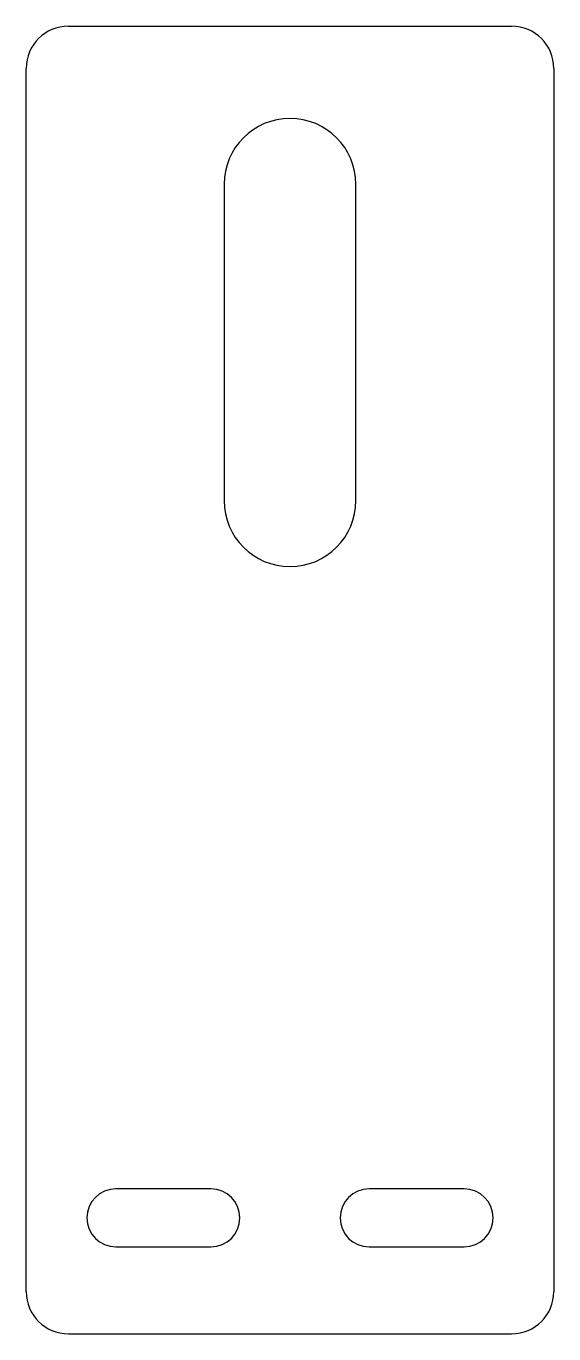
# Model space of a CAD drawing. Header units: millimetres. Extents: x -25 to 25, y -25 to 99.
import ezdxf

# ---------------------------------------------------------------- set-up
doc = ezdxf.new("R2010")
doc.units = ezdxf.units.MM

msp = doc.modelspace()

# ---------------------------------------------------------------- linework, layer by layer
at = {"color": 7, "linetype": 'Continuous', "lineweight": 25}
for p, q in [((-21, 99.03), (21, 99.03)), ((-25, -21), (-25, 95.03)), ((25, 95.03), (25, -21)), ((-6.25, 84.03), (-6.25, 54.03)), ((6.25, 54.03), (6.25, 84.03)), ((-7.5, -11.25), (-16.5, -11.25)), ((16.5, -11.25), (7.5, -11.25)), ((-16.5, -16.75), (-7.5, -16.75)), ((7.5, -16.75), (16.5, -16.75)), ((-21, -25), (21, -25))]:
    msp.add_line(p, q, dxfattribs=at)
for centre, radius, start, end in [((-21, 95.03), 4, 90, 180), ((21, 95.03), 4, 0, 90), ((0, 84.03), 6.25, 0, 180), ((0, 54.03), 6.25, 180, 0), ((-16.5, -14), 2.75, 90, 270), ((-7.5, -14), 2.75, 270, 90), ((7.5, -14), 2.75, 90, 270), ((16.5, -14), 2.75, 270, 90), ((-21, -21), 4, 180, 270), ((21, -21), 4, 270, 0)]:
    msp.add_arc(centre, radius, start, end, dxfattribs=at)

doc.saveas('drawing.dxf')
